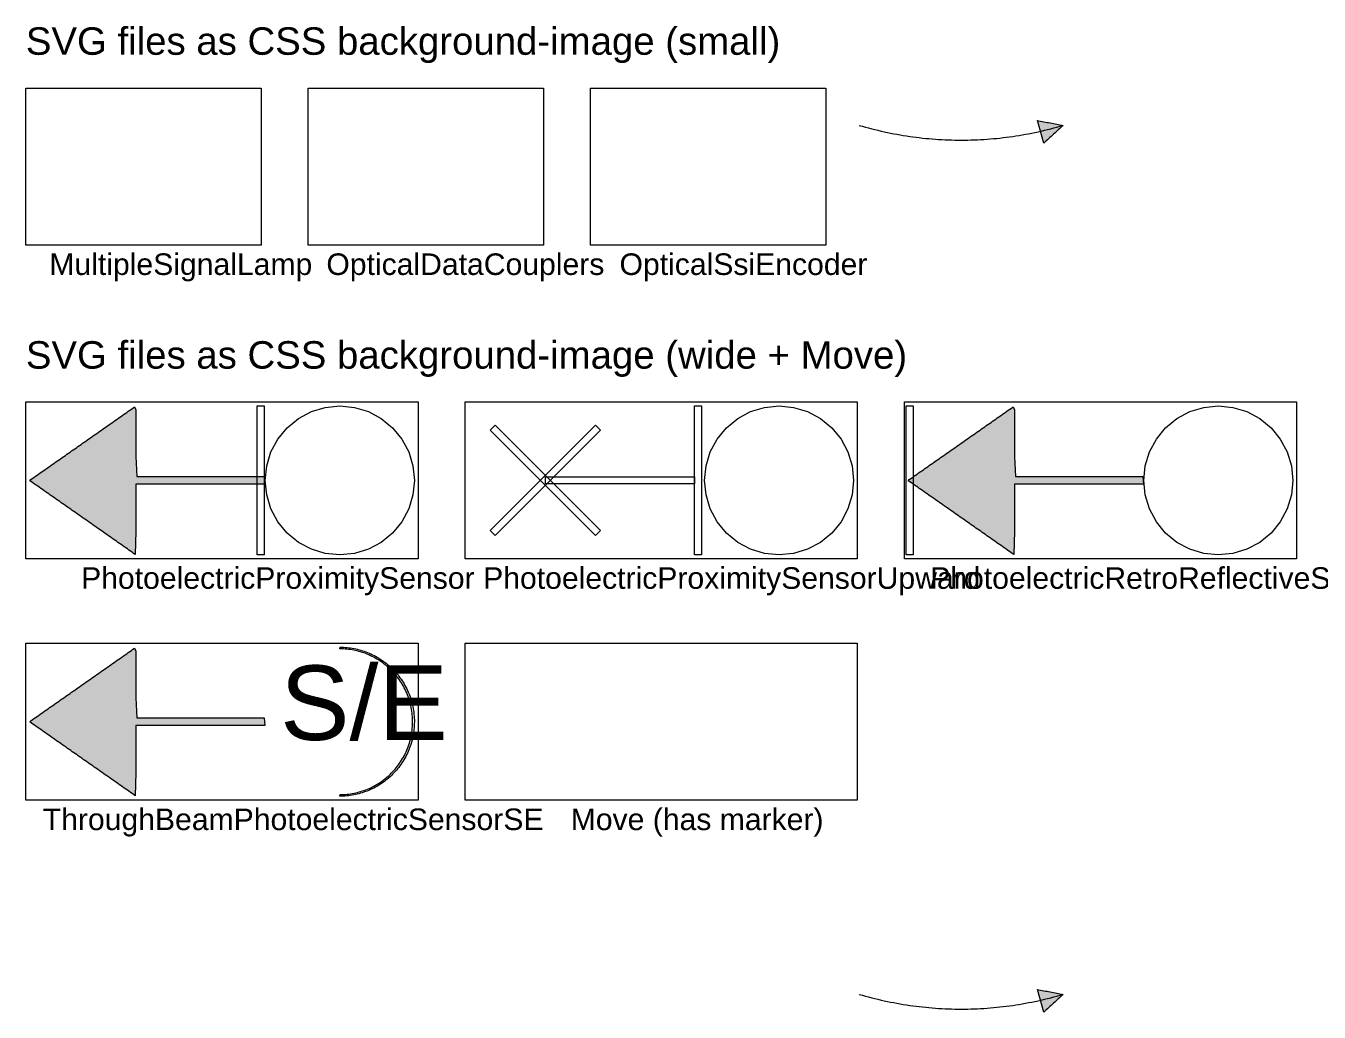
# Model space of a CAD drawing. Extents: x 0 to 1153, y -89 to 903.
# Drawn here: x 0 to 660, y -89 to 414 of the extents above; entities that cross this region are included whole.
import ezdxf

# ---------------------------------------------------------------- set-up
doc = ezdxf.new("R2010")
doc.units = 0
doc.layers.get('0').update_dxf_attribs({"lineweight": 0})
doc.styles.add('Arial', font='Arial.ttf')
doc.styles.add('ArialMT', font='ArialMT.ttf')

msp = doc.modelspace()

# ---------------------------------------------------------------- hatches: boundary and pattern name
at = {"true_color": 0x000000}
h = msp.add_hatch(color=256, dxfattribs=at)
h.dxf.hatch_style = 1
h.paths.add_polyline_path([(515.82, 365.49), (516.64, 365.34), (517.47, 365.18), (518.29, 365.03), (519.11, 364.87), (519.94, 364.71), (520.76, 364.56), (521.58, 364.4), (522.41, 364.25), (523.23, 364.09), (524.06, 363.93), (524.88, 363.78), (525.7, 363.62), (526.53, 363.47), (527.35, 363.31), (528.18, 363.16), (529, 363), (528.38, 362.43), (527.76, 361.87), (527.14, 361.3), (526.52, 360.74), (525.9, 360.17), (525.29, 359.61), (524.67, 359.04), (524.05, 358.47), (523.43, 357.91), (522.81, 357.34), (522.19, 356.78), (521.57, 356.21), (520.95, 355.65), (520.33, 355.08), (519.71, 354.52), (519.1, 353.95)])
h = msp.add_hatch(color=256, dxfattribs=at)
h.dxf.hatch_style = 1
h.paths.add_polyline_path([(56.16, 180.03), (56.16, 156.11), (55.76, 144.28), (54.96, 144.84), (54.16, 145.4), (53.36, 145.96), (52.55, 146.52), (51.75, 147.08), (50.95, 147.64), (50.15, 148.21), (49.34, 148.77), (48.54, 149.33), (47.74, 149.89), (46.94, 150.45), (46.14, 151.01), (45.33, 151.57), (44.53, 152.13), (43.73, 152.69), (42.93, 153.26), (42.13, 153.82), (41.32, 154.38), (40.52, 154.94), (39.72, 155.5), (38.92, 156.06), (38.11, 156.62), (37.31, 157.18), (36.51, 157.74), (35.71, 158.31), (34.91, 158.87), (34.1, 159.43), (33.3, 159.99), (32.5, 160.55), (31.7, 161.11), (30.89, 161.67), (30.09, 162.23), (29.29, 162.79), (28.49, 163.36), (27.69, 163.92), (26.88, 164.48), (26.08, 165.04), (25.28, 165.6), (24.48, 166.16), (23.68, 166.72), (22.87, 167.28), (22.07, 167.85), (21.27, 168.41), (20.47, 168.97), (19.66, 169.53), (18.86, 170.09), (18.06, 170.65), (17.26, 171.21), (16.46, 171.77), (15.65, 172.33), (14.85, 172.9), (14.05, 173.46), (13.25, 174.02), (12.45, 174.58), (11.64, 175.14), (10.84, 175.7), (10.04, 176.26), (9.24, 176.82), (8.43, 177.38), (7.63, 177.95), (6.83, 178.51), (6.03, 179.07), (5.23, 179.63), (4.42, 180.19), (3.62, 180.75), (2.82, 181.31), (2.02, 181.87), (2.48, 182.44), (3.28, 183), (4.08, 183.56), (4.88, 184.12), (5.69, 184.68), (6.49, 185.24), (7.29, 185.8), (8.09, 186.36), (8.9, 186.93), (9.7, 187.49), (10.5, 188.05), (11.3, 188.61), (12.1, 189.17), (12.91, 189.73), (13.71, 190.29), (14.51, 190.85), (15.31, 191.42), (16.12, 191.98), (16.92, 192.54), (17.72, 193.1), (18.52, 193.66), (19.32, 194.22), (20.13, 194.78), (20.93, 195.35), (21.73, 195.91), (22.53, 196.47), (23.33, 197.03), (24.14, 197.59), (24.94, 198.15), (25.74, 198.71), (26.54, 199.27), (27.35, 199.84), (28.15, 200.4), (28.95, 200.96), (29.75, 201.52), (30.55, 202.08), (31.36, 202.64), (32.16, 203.2), (32.96, 203.77), (33.76, 204.33), (34.56, 204.89), (35.37, 205.45), (36.17, 206.01), (36.97, 206.57), (37.77, 207.13), (38.58, 207.69), (39.38, 208.26), (40.18, 208.82), (40.98, 209.38), (41.78, 209.94), (42.59, 210.5), (43.39, 211.06), (44.19, 211.62), (44.99, 212.19), (45.79, 212.75), (46.6, 213.31), (47.4, 213.87), (48.2, 214.43), (49, 214.99), (49.81, 215.55), (50.61, 216.11), (51.41, 216.68), (52.21, 217.24), (53.01, 217.8), (53.82, 218.36), (54.62, 218.92), (55.42, 219.48), (56.16, 218.05), (56.16, 194.14), (56.62, 183.97), (57.42, 183.97), (58.22, 183.97), (59.03, 183.97), (59.83, 183.97), (60.63, 183.97), (61.43, 183.97), (62.24, 183.97), (63.04, 183.97), (63.84, 183.97), (64.64, 183.97), (65.44, 183.97), (66.25, 183.97), (67.05, 183.97), (67.85, 183.97), (68.65, 183.97), (69.46, 183.97), (70.26, 183.97), (71.06, 183.97), (71.86, 183.97), (72.67, 183.97), (73.47, 183.97), (74.27, 183.97), (75.07, 183.97), (75.88, 183.97), (76.68, 183.97), (77.48, 183.97), (78.28, 183.97), (79.09, 183.97), (79.89, 183.97), (80.69, 183.97), (81.49, 183.97), (82.29, 183.97), (83.1, 183.97), (83.9, 183.97), (84.7, 183.97), (85.5, 183.97), (86.31, 183.97), (87.11, 183.97), (87.91, 183.97), (88.71, 183.97), (89.52, 183.97), (90.32, 183.97), (91.12, 183.97), (91.92, 183.97), (92.73, 183.97), (93.53, 183.97), (94.33, 183.97), (95.13, 183.97), (95.94, 183.97), (96.74, 183.97), (97.54, 183.97), (98.34, 183.97), (99.14, 183.97), (99.95, 183.97), (100.75, 183.97), (101.55, 183.97), (102.35, 183.97), (103.16, 183.97), (103.96, 183.97), (104.76, 183.97), (105.56, 183.97), (106.37, 183.97), (107.17, 183.97), (107.97, 183.97), (108.77, 183.97), (109.58, 183.97), (110.38, 183.97), (111.18, 183.97), (111.98, 183.97), (112.78, 183.97), (113.59, 183.97), (114.39, 183.97), (115.19, 183.97), (115.99, 183.97), (116.8, 183.97), (117.6, 183.97), (118.4, 183.97), (119.2, 183.97), (120.01, 183.97), (120.81, 183.97), (121.61, 183.97), (121.95, 180.03), (121.15, 180.03), (120.35, 180.03), (119.55, 180.03), (118.74, 180.03), (117.94, 180.03), (117.14, 180.03), (116.34, 180.03), (115.53, 180.03), (114.73, 180.03), (113.93, 180.03), (113.13, 180.03), (112.32, 180.03), (111.52, 180.03), (110.72, 180.03), (109.92, 180.03), (109.11, 180.03), (108.31, 180.03), (107.51, 180.03), (106.71, 180.03), (105.9, 180.03), (105.1, 180.03), (104.3, 180.03), (103.5, 180.03), (102.7, 180.03), (101.89, 180.03), (101.09, 180.03), (100.29, 180.03), (99.49, 180.03), (98.68, 180.03), (97.88, 180.03), (97.08, 180.03), (96.28, 180.03), (95.47, 180.03), (94.67, 180.03), (93.87, 180.03), (93.07, 180.03), (92.26, 180.03), (91.46, 180.03), (90.66, 180.03), (89.86, 180.03), (89.05, 180.03), (88.25, 180.03), (87.45, 180.03), (86.65, 180.03), (85.85, 180.03), (85.04, 180.03), (84.24, 180.03), (83.44, 180.03), (82.64, 180.03), (81.83, 180.03), (81.03, 180.03), (80.23, 180.03), (79.43, 180.03), (78.62, 180.03), (77.82, 180.03), (77.02, 180.03), (76.22, 180.03), (75.41, 180.03), (74.61, 180.03), (73.81, 180.03), (73.01, 180.03), (72.2, 180.03), (71.4, 180.03), (70.6, 180.03), (69.8, 180.03), (69, 180.03), (68.19, 180.03), (67.39, 180.03), (66.59, 180.03), (65.79, 180.03), (64.98, 180.03), (64.18, 180.03), (63.38, 180.03), (62.58, 180.03), (61.77, 180.03), (60.97, 180.03), (60.17, 180.03), (59.37, 180.03), (58.56, 180.03), (57.76, 180.03), (56.96, 180.03), (56.16, 180.03)])
h = msp.add_hatch(color=256, dxfattribs=at)
h.dxf.hatch_style = 1
h.paths.add_polyline_path([(504.16, 180.03), (504.16, 156.11), (503.76, 144.28), (502.96, 144.84), (502.16, 145.4), (501.36, 145.96), (500.55, 146.52), (499.75, 147.08), (498.95, 147.64), (498.15, 148.21), (497.34, 148.77), (496.54, 149.33), (495.74, 149.89), (494.94, 150.45), (494.14, 151.01), (493.33, 151.57), (492.53, 152.13), (491.73, 152.69), (490.93, 153.26), (490.13, 153.82), (489.32, 154.38), (488.52, 154.94), (487.72, 155.5), (486.92, 156.06), (486.11, 156.62), (485.31, 157.18), (484.51, 157.74), (483.71, 158.31), (482.91, 158.87), (482.1, 159.43), (481.3, 159.99), (480.5, 160.55), (479.7, 161.11), (478.89, 161.67), (478.09, 162.23), (477.29, 162.79), (476.49, 163.36), (475.69, 163.92), (474.88, 164.48), (474.08, 165.04), (473.28, 165.6), (472.48, 166.16), (471.68, 166.72), (470.87, 167.28), (470.07, 167.85), (469.27, 168.41), (468.47, 168.97), (467.66, 169.53), (466.86, 170.09), (466.06, 170.65), (465.26, 171.21), (464.46, 171.77), (463.65, 172.33), (462.85, 172.9), (462.05, 173.46), (461.25, 174.02), (460.45, 174.58), (459.64, 175.14), (458.84, 175.7), (458.04, 176.26), (457.24, 176.82), (456.43, 177.38), (455.63, 177.95), (454.83, 178.51), (454.03, 179.07), (453.23, 179.63), (452.42, 180.19), (451.62, 180.75), (450.82, 181.31), (450.02, 181.87), (450.48, 182.44), (451.28, 183), (452.08, 183.56), (452.88, 184.12), (453.69, 184.68), (454.49, 185.24), (455.29, 185.8), (456.09, 186.36), (456.9, 186.93), (457.7, 187.49), (458.5, 188.05), (459.3, 188.61), (460.1, 189.17), (460.91, 189.73), (461.71, 190.29), (462.51, 190.85), (463.31, 191.42), (464.12, 191.98), (464.92, 192.54), (465.72, 193.1), (466.52, 193.66), (467.32, 194.22), (468.13, 194.78), (468.93, 195.35), (469.73, 195.91), (470.53, 196.47), (471.33, 197.03), (472.14, 197.59), (472.94, 198.15), (473.74, 198.71), (474.54, 199.27), (475.35, 199.84), (476.15, 200.4), (476.95, 200.96), (477.75, 201.52), (478.55, 202.08), (479.36, 202.64), (480.16, 203.2), (480.96, 203.77), (481.76, 204.33), (482.56, 204.89), (483.37, 205.45), (484.17, 206.01), (484.97, 206.57), (485.77, 207.13), (486.58, 207.69), (487.38, 208.26), (488.18, 208.82), (488.98, 209.38), (489.78, 209.94), (490.59, 210.5), (491.39, 211.06), (492.19, 211.62), (492.99, 212.19), (493.79, 212.75), (494.6, 213.31), (495.4, 213.87), (496.2, 214.43), (497, 214.99), (497.81, 215.55), (498.61, 216.11), (499.41, 216.68), (500.21, 217.24), (501.01, 217.8), (501.82, 218.36), (502.62, 218.92), (503.42, 219.48), (504.16, 218.05), (504.16, 194.14), (504.62, 183.97), (505.42, 183.97), (506.22, 183.97), (507.03, 183.97), (507.83, 183.97), (508.63, 183.97), (509.43, 183.97), (510.24, 183.97), (511.04, 183.97), (511.84, 183.97), (512.64, 183.97), (513.44, 183.97), (514.25, 183.97), (515.05, 183.97), (515.85, 183.97), (516.65, 183.97), (517.46, 183.97), (518.26, 183.97), (519.06, 183.97), (519.86, 183.97), (520.67, 183.97), (521.47, 183.97), (522.27, 183.97), (523.07, 183.97), (523.88, 183.97), (524.68, 183.97), (525.48, 183.97), (526.28, 183.97), (527.09, 183.97), (527.89, 183.97), (528.69, 183.97), (529.49, 183.97), (530.29, 183.97), (531.1, 183.97), (531.9, 183.97), (532.7, 183.97), (533.5, 183.97), (534.31, 183.97), (535.11, 183.97), (535.91, 183.97), (536.71, 183.97), (537.52, 183.97), (538.32, 183.97), (539.12, 183.97), (539.92, 183.97), (540.73, 183.97), (541.53, 183.97), (542.33, 183.97), (543.13, 183.97), (543.94, 183.97), (544.74, 183.97), (545.54, 183.97), (546.34, 183.97), (547.14, 183.97), (547.95, 183.97), (548.75, 183.97), (549.55, 183.97), (550.35, 183.97), (551.16, 183.97), (551.96, 183.97), (552.76, 183.97), (553.56, 183.97), (554.37, 183.97), (555.17, 183.97), (555.97, 183.97), (556.77, 183.97), (557.58, 183.97), (558.38, 183.97), (559.18, 183.97), (559.98, 183.97), (560.78, 183.97), (561.59, 183.97), (562.39, 183.97), (563.19, 183.97), (563.99, 183.97), (564.8, 183.97), (565.6, 183.97), (566.4, 183.97), (567.2, 183.97), (568.01, 183.97), (568.81, 183.97), (569.61, 183.97), (569.95, 180.03), (569.15, 180.03), (568.35, 180.03), (567.55, 180.03), (566.74, 180.03), (565.94, 180.03), (565.14, 180.03), (564.34, 180.03), (563.53, 180.03), (562.73, 180.03), (561.93, 180.03), (561.13, 180.03), (560.32, 180.03), (559.52, 180.03), (558.72, 180.03), (557.92, 180.03), (557.11, 180.03), (556.31, 180.03), (555.51, 180.03), (554.71, 180.03), (553.9, 180.03), (553.1, 180.03), (552.3, 180.03), (551.5, 180.03), (550.7, 180.03), (549.89, 180.03), (549.09, 180.03), (548.29, 180.03), (547.49, 180.03), (546.68, 180.03), (545.88, 180.03), (545.08, 180.03), (544.28, 180.03), (543.47, 180.03), (542.67, 180.03), (541.87, 180.03), (541.07, 180.03), (540.26, 180.03), (539.46, 180.03), (538.66, 180.03), (537.86, 180.03), (537.05, 180.03), (536.25, 180.03), (535.45, 180.03), (534.65, 180.03), (533.85, 180.03), (533.04, 180.03), (532.24, 180.03), (531.44, 180.03), (530.64, 180.03), (529.83, 180.03), (529.03, 180.03), (528.23, 180.03), (527.43, 180.03), (526.62, 180.03), (525.82, 180.03), (525.02, 180.03), (524.22, 180.03), (523.41, 180.03), (522.61, 180.03), (521.81, 180.03), (521.01, 180.03), (520.2, 180.03), (519.4, 180.03), (518.6, 180.03), (517.8, 180.03), (517, 180.03), (516.19, 180.03), (515.39, 180.03), (514.59, 180.03), (513.79, 180.03), (512.98, 180.03), (512.18, 180.03), (511.38, 180.03), (510.58, 180.03), (509.77, 180.03), (508.97, 180.03), (508.17, 180.03), (507.37, 180.03), (506.56, 180.03), (505.76, 180.03), (504.96, 180.03), (504.16, 180.03)])
h = msp.add_hatch(color=256, dxfattribs=at)
h.dxf.hatch_style = 1
h.paths.add_polyline_path([(56.16, 57.03), (56.16, 33.11), (55.76, 21.28), (54.96, 21.84), (54.16, 22.4), (53.36, 22.96), (52.55, 23.52), (51.75, 24.08), (50.95, 24.64), (50.15, 25.21), (49.34, 25.77), (48.54, 26.33), (47.74, 26.89), (46.94, 27.45), (46.14, 28.01), (45.33, 28.57), (44.53, 29.13), (43.73, 29.69), (42.93, 30.26), (42.13, 30.82), (41.32, 31.38), (40.52, 31.94), (39.72, 32.5), (38.92, 33.06), (38.11, 33.62), (37.31, 34.18), (36.51, 34.74), (35.71, 35.31), (34.91, 35.87), (34.1, 36.43), (33.3, 36.99), (32.5, 37.55), (31.7, 38.11), (30.89, 38.67), (30.09, 39.23), (29.29, 39.79), (28.49, 40.36), (27.69, 40.92), (26.88, 41.48), (26.08, 42.04), (25.28, 42.6), (24.48, 43.16), (23.68, 43.72), (22.87, 44.28), (22.07, 44.85), (21.27, 45.41), (20.47, 45.97), (19.66, 46.53), (18.86, 47.09), (18.06, 47.65), (17.26, 48.21), (16.46, 48.77), (15.65, 49.33), (14.85, 49.9), (14.05, 50.46), (13.25, 51.02), (12.45, 51.58), (11.64, 52.14), (10.84, 52.7), (10.04, 53.26), (9.24, 53.82), (8.43, 54.38), (7.63, 54.95), (6.83, 55.51), (6.03, 56.07), (5.23, 56.63), (4.42, 57.19), (3.62, 57.75), (2.82, 58.31), (2.02, 58.87), (2.48, 59.44), (3.28, 60), (4.08, 60.56), (4.88, 61.12), (5.69, 61.68), (6.49, 62.24), (7.29, 62.8), (8.09, 63.36), (8.9, 63.93), (9.7, 64.49), (10.5, 65.05), (11.3, 65.61), (12.1, 66.17), (12.91, 66.73), (13.71, 67.29), (14.51, 67.85), (15.31, 68.42), (16.12, 68.98), (16.92, 69.54), (17.72, 70.1), (18.52, 70.66), (19.32, 71.22), (20.13, 71.78), (20.93, 72.35), (21.73, 72.91), (22.53, 73.47), (23.33, 74.03), (24.14, 74.59), (24.94, 75.15), (25.74, 75.71), (26.54, 76.27), (27.35, 76.84), (28.15, 77.4), (28.95, 77.96), (29.75, 78.52), (30.55, 79.08), (31.36, 79.64), (32.16, 80.2), (32.96, 80.77), (33.76, 81.33), (34.56, 81.89), (35.37, 82.45), (36.17, 83.01), (36.97, 83.57), (37.77, 84.13), (38.58, 84.69), (39.38, 85.26), (40.18, 85.82), (40.98, 86.38), (41.78, 86.94), (42.59, 87.5), (43.39, 88.06), (44.19, 88.62), (44.99, 89.19), (45.79, 89.75), (46.6, 90.31), (47.4, 90.87), (48.2, 91.43), (49, 91.99), (49.81, 92.55), (50.61, 93.11), (51.41, 93.68), (52.21, 94.24), (53.01, 94.8), (53.82, 95.36), (54.62, 95.92), (55.42, 96.48), (56.16, 95.05), (56.16, 71.14), (56.62, 60.97), (57.42, 60.97), (58.22, 60.97), (59.03, 60.97), (59.83, 60.97), (60.63, 60.97), (61.43, 60.97), (62.24, 60.97), (63.04, 60.97), (63.84, 60.97), (64.64, 60.97), (65.44, 60.97), (66.25, 60.97), (67.05, 60.97), (67.85, 60.97), (68.65, 60.97), (69.46, 60.97), (70.26, 60.97), (71.06, 60.97), (71.86, 60.97), (72.67, 60.97), (73.47, 60.97), (74.27, 60.97), (75.07, 60.97), (75.88, 60.97), (76.68, 60.97), (77.48, 60.97), (78.28, 60.97), (79.09, 60.97), (79.89, 60.97), (80.69, 60.97), (81.49, 60.97), (82.29, 60.97), (83.1, 60.97), (83.9, 60.97), (84.7, 60.97), (85.5, 60.97), (86.31, 60.97), (87.11, 60.97), (87.91, 60.97), (88.71, 60.97), (89.52, 60.97), (90.32, 60.97), (91.12, 60.97), (91.92, 60.97), (92.73, 60.97), (93.53, 60.97), (94.33, 60.97), (95.13, 60.97), (95.94, 60.97), (96.74, 60.97), (97.54, 60.97), (98.34, 60.97), (99.14, 60.97), (99.95, 60.97), (100.75, 60.97), (101.55, 60.97), (102.35, 60.97), (103.16, 60.97), (103.96, 60.97), (104.76, 60.97), (105.56, 60.97), (106.37, 60.97), (107.17, 60.97), (107.97, 60.97), (108.77, 60.97), (109.58, 60.97), (110.38, 60.97), (111.18, 60.97), (111.98, 60.97), (112.78, 60.97), (113.59, 60.97), (114.39, 60.97), (115.19, 60.97), (115.99, 60.97), (116.8, 60.97), (117.6, 60.97), (118.4, 60.97), (119.2, 60.97), (120.01, 60.97), (120.81, 60.97), (121.61, 60.97), (121.95, 57.03), (121.15, 57.03), (120.35, 57.03), (119.55, 57.03), (118.74, 57.03), (117.94, 57.03), (117.14, 57.03), (116.34, 57.03), (115.53, 57.03), (114.73, 57.03), (113.93, 57.03), (113.13, 57.03), (112.32, 57.03), (111.52, 57.03), (110.72, 57.03), (109.92, 57.03), (109.11, 57.03), (108.31, 57.03), (107.51, 57.03), (106.71, 57.03), (105.9, 57.03), (105.1, 57.03), (104.3, 57.03), (103.5, 57.03), (102.7, 57.03), (101.89, 57.03), (101.09, 57.03), (100.29, 57.03), (99.49, 57.03), (98.68, 57.03), (97.88, 57.03), (97.08, 57.03), (96.28, 57.03), (95.47, 57.03), (94.67, 57.03), (93.87, 57.03), (93.07, 57.03), (92.26, 57.03), (91.46, 57.03), (90.66, 57.03), (89.86, 57.03), (89.05, 57.03), (88.25, 57.03), (87.45, 57.03), (86.65, 57.03), (85.85, 57.03), (85.04, 57.03), (84.24, 57.03), (83.44, 57.03), (82.64, 57.03), (81.83, 57.03), (81.03, 57.03), (80.23, 57.03), (79.43, 57.03), (78.62, 57.03), (77.82, 57.03), (77.02, 57.03), (76.22, 57.03), (75.41, 57.03), (74.61, 57.03), (73.81, 57.03), (73.01, 57.03), (72.2, 57.03), (71.4, 57.03), (70.6, 57.03), (69.8, 57.03), (69, 57.03), (68.19, 57.03), (67.39, 57.03), (66.59, 57.03), (65.79, 57.03), (64.98, 57.03), (64.18, 57.03), (63.38, 57.03), (62.58, 57.03), (61.77, 57.03), (60.97, 57.03), (60.17, 57.03), (59.37, 57.03), (58.56, 57.03), (57.76, 57.03), (56.96, 57.03), (56.16, 57.03)])
h = msp.add_hatch(color=256, dxfattribs=at)
h.dxf.hatch_style = 1
h.paths.add_polyline_path([(515.82, -77.51), (516.64, -77.66), (517.47, -77.82), (518.29, -77.97), (519.11, -78.13), (519.94, -78.29), (520.76, -78.44), (521.58, -78.6), (522.41, -78.75), (523.23, -78.91), (524.06, -79.07), (524.88, -79.22), (525.7, -79.38), (526.53, -79.53), (527.35, -79.69), (528.18, -79.84), (529, -80), (528.38, -80.57), (527.76, -81.13), (527.14, -81.7), (526.52, -82.26), (525.9, -82.83), (525.29, -83.39), (524.67, -83.96), (524.05, -84.53), (523.43, -85.09), (522.81, -85.66), (522.19, -86.22), (521.57, -86.79), (520.95, -87.35), (520.33, -87.92), (519.71, -88.48), (519.1, -89.05)])

# ---------------------------------------------------------------- linework, layer by layer
at = {"true_color": 0xcccccc}
for points in [[(0, 382), (120, 382), (120, 302), (0, 302), (0, 382)], [(144, 382), (264, 382), (264, 302), (144, 302), (144, 382)], [(288, 382), (408, 382), (408, 302), (288, 302), (288, 382)], [(0, 222), (200, 222), (200, 142), (0, 142), (0, 222)], [(224, 222), (424, 222), (424, 142), (224, 142), (224, 222)], [(448, 222), (648, 222), (648, 142), (448, 142), (448, 222)], [(0, 99), (200, 99), (200, 19), (0, 19), (0, 99)], [(224, 99), (424, 99), (424, 19), (224, 19), (224, 99)]]:
    msp.add_lwpolyline(points, dxfattribs=at)
at = {"true_color": 0x000000}
for points in [[(425, 363), (426.58, 362.55), (428.17, 362.11), (429.76, 361.69), (431.36, 361.28), (432.96, 360.88), (434.56, 360.5), (436.17, 360.13), (437.77, 359.77), (439.38, 359.42), (441, 359.1), (442.61, 358.78), (444.23, 358.48), (445.86, 358.19), (447.48, 357.92), (449.11, 357.66), (450.74, 357.41), (452.37, 357.18), (454, 356.97), (455.64, 356.77), (457.27, 356.58), (458.91, 356.41), (460.55, 356.25), (462.19, 356.11), (463.83, 355.98), (465.48, 355.87), (467.12, 355.77), (468.77, 355.69), (470.41, 355.62), (472.06, 355.57), (473.71, 355.53), (475.35, 355.51), (477, 355.5), (478.65, 355.51), (480.29, 355.53), (481.94, 355.57), (483.59, 355.62), (485.23, 355.69), (486.88, 355.77), (488.52, 355.87), (490.17, 355.98), (491.81, 356.11), (493.45, 356.25), (495.09, 356.41), (496.73, 356.58), (498.36, 356.77), (500, 356.97), (501.63, 357.18), (503.26, 357.41), (504.89, 357.66), (506.52, 357.92), (508.14, 358.19), (509.77, 358.48), (511.39, 358.78), (513, 359.1), (514.62, 359.42), (516.23, 359.77), (517.83, 360.13), (519.44, 360.5), (521.04, 360.88), (522.64, 361.28), (524.24, 361.69), (525.83, 362.11), (527.42, 362.55), (529, 363)], [(425, 363), (426.58, 362.55), (428.17, 362.11), (429.76, 361.69), (431.36, 361.28), (432.96, 360.88), (434.56, 360.5), (436.17, 360.13), (437.77, 359.77), (439.38, 359.42), (441, 359.1), (442.61, 358.78), (444.23, 358.48), (445.86, 358.19), (447.48, 357.92), (449.11, 357.66), (450.74, 357.41), (452.37, 357.18), (454, 356.97), (455.64, 356.77), (457.27, 356.58), (458.91, 356.41), (460.55, 356.25), (462.19, 356.11), (463.83, 355.98), (465.48, 355.87), (467.12, 355.77), (468.77, 355.69), (470.41, 355.62), (472.06, 355.57), (473.71, 355.53), (475.35, 355.51), (477, 355.5), (478.65, 355.51), (480.29, 355.53), (481.94, 355.57), (483.59, 355.62), (485.23, 355.69), (486.88, 355.77), (488.52, 355.87), (490.17, 355.98), (491.81, 356.11), (493.45, 356.25), (495.09, 356.41), (496.73, 356.58), (498.36, 356.77), (500, 356.97), (501.63, 357.18), (503.26, 357.41), (504.89, 357.66), (506.52, 357.92), (508.14, 358.19), (509.77, 358.48), (511.39, 358.78), (513, 359.1), (514.62, 359.42), (516.23, 359.77), (517.83, 360.13), (519.44, 360.5), (521.04, 360.88), (522.64, 361.28), (524.24, 361.69), (525.83, 362.11), (527.42, 362.55), (529, 363)], [(515.82, 365.49), (516.64, 365.34), (517.47, 365.18), (518.29, 365.03), (519.11, 364.87), (519.94, 364.71), (520.76, 364.56), (521.58, 364.4), (522.41, 364.25), (523.23, 364.09), (524.06, 363.93), (524.88, 363.78), (525.7, 363.62), (526.53, 363.47), (527.35, 363.31), (528.18, 363.16), (529, 363), (528.38, 362.43), (527.76, 361.87), (527.14, 361.3), (526.52, 360.74), (525.9, 360.17), (525.29, 359.61), (524.67, 359.04), (524.05, 358.47), (523.43, 357.91), (522.81, 357.34), (522.19, 356.78), (521.57, 356.21), (520.95, 355.65), (520.33, 355.08), (519.71, 354.52), (519.1, 353.95), (515.82, 365.49)], [(56.16, 180.03), (56.16, 156.11), (55.76, 144.28), (54.96, 144.84), (54.16, 145.4), (53.36, 145.96), (52.55, 146.52), (51.75, 147.08), (50.95, 147.64), (50.15, 148.21), (49.34, 148.77), (48.54, 149.33), (47.74, 149.89), (46.94, 150.45), (46.14, 151.01), (45.33, 151.57), (44.53, 152.13), (43.73, 152.69), (42.93, 153.26), (42.13, 153.82), (41.32, 154.38), (40.52, 154.94), (39.72, 155.5), (38.92, 156.06), (38.11, 156.62), (37.31, 157.18), (36.51, 157.74), (35.71, 158.31), (34.91, 158.87), (34.1, 159.43), (33.3, 159.99), (32.5, 160.55), (31.7, 161.11), (30.89, 161.67), (30.09, 162.23), (29.29, 162.79), (28.49, 163.36), (27.69, 163.92), (26.88, 164.48), (26.08, 165.04), (25.28, 165.6), (24.48, 166.16), (23.68, 166.72), (22.87, 167.28), (22.07, 167.85), (21.27, 168.41), (20.47, 168.97), (19.66, 169.53), (18.86, 170.09), (18.06, 170.65), (17.26, 171.21), (16.46, 171.77), (15.65, 172.33), (14.85, 172.9), (14.05, 173.46), (13.25, 174.02), (12.45, 174.58), (11.64, 175.14), (10.84, 175.7), (10.04, 176.26), (9.24, 176.82), (8.43, 177.38), (7.63, 177.95), (6.83, 178.51), (6.03, 179.07), (5.23, 179.63), (4.42, 180.19), (3.62, 180.75), (2.82, 181.31), (2.02, 181.87), (2.48, 182.44), (3.28, 183), (4.08, 183.56), (4.88, 184.12), (5.69, 184.68), (6.49, 185.24), (7.29, 185.8), (8.09, 186.36), (8.9, 186.93), (9.7, 187.49), (10.5, 188.05), (11.3, 188.61), (12.1, 189.17), (12.91, 189.73), (13.71, 190.29), (14.51, 190.85), (15.31, 191.42), (16.12, 191.98), (16.92, 192.54), (17.72, 193.1), (18.52, 193.66), (19.32, 194.22), (20.13, 194.78), (20.93, 195.35), (21.73, 195.91), (22.53, 196.47), (23.33, 197.03), (24.14, 197.59), (24.94, 198.15), (25.74, 198.71), (26.54, 199.27), (27.35, 199.84), (28.15, 200.4), (28.95, 200.96), (29.75, 201.52), (30.55, 202.08), (31.36, 202.64), (32.16, 203.2), (32.96, 203.77), (33.76, 204.33), (34.56, 204.89), (35.37, 205.45), (36.17, 206.01), (36.97, 206.57), (37.77, 207.13), (38.58, 207.69), (39.38, 208.26), (40.18, 208.82), (40.98, 209.38), (41.78, 209.94), (42.59, 210.5), (43.39, 211.06), (44.19, 211.62), (44.99, 212.19), (45.79, 212.75), (46.6, 213.31), (47.4, 213.87), (48.2, 214.43), (49, 214.99), (49.81, 215.55), (50.61, 216.11), (51.41, 216.68), (52.21, 217.24), (53.01, 217.8), (53.82, 218.36), (54.62, 218.92), (55.42, 219.48), (56.16, 218.05), (56.16, 194.14), (56.62, 183.97), (57.42, 183.97), (58.22, 183.97), (59.03, 183.97), (59.83, 183.97), (60.63, 183.97), (61.43, 183.97), (62.24, 183.97), (63.04, 183.97), (63.84, 183.97), (64.64, 183.97), (65.44, 183.97), (66.25, 183.97), (67.05, 183.97), (67.85, 183.97), (68.65, 183.97), (69.46, 183.97), (70.26, 183.97), (71.06, 183.97), (71.86, 183.97), (72.67, 183.97), (73.47, 183.97), (74.27, 183.97), (75.07, 183.97), (75.88, 183.97), (76.68, 183.97), (77.48, 183.97), (78.28, 183.97), (79.09, 183.97), (79.89, 183.97), (80.69, 183.97), (81.49, 183.97), (82.29, 183.97), (83.1, 183.97), (83.9, 183.97), (84.7, 183.97), (85.5, 183.97), (86.31, 183.97), (87.11, 183.97), (87.91, 183.97), (88.71, 183.97), (89.52, 183.97), (90.32, 183.97), (91.12, 183.97), (91.92, 183.97), (92.73, 183.97), (93.53, 183.97), (94.33, 183.97), (95.13, 183.97), (95.94, 183.97), (96.74, 183.97), (97.54, 183.97), (98.34, 183.97), (99.14, 183.97), (99.95, 183.97), (100.75, 183.97), (101.55, 183.97), (102.35, 183.97), (103.16, 183.97), (103.96, 183.97), (104.76, 183.97), (105.56, 183.97), (106.37, 183.97), (107.17, 183.97), (107.97, 183.97), (108.77, 183.97), (109.58, 183.97), (110.38, 183.97), (111.18, 183.97), (111.98, 183.97), (112.78, 183.97), (113.59, 183.97), (114.39, 183.97), (115.19, 183.97), (115.99, 183.97), (116.8, 183.97), (117.6, 183.97), (118.4, 183.97), (119.2, 183.97), (120.01, 183.97), (120.81, 183.97), (121.61, 183.97), (121.95, 180.03), (121.15, 180.03), (120.35, 180.03), (119.55, 180.03), (118.74, 180.03), (117.94, 180.03), (117.14, 180.03), (116.34, 180.03), (115.53, 180.03), (114.73, 180.03), (113.93, 180.03), (113.13, 180.03), (112.32, 180.03), (111.52, 180.03), (110.72, 180.03), (109.92, 180.03), (109.11, 180.03), (108.31, 180.03), (107.51, 180.03), (106.71, 180.03), (105.9, 180.03), (105.1, 180.03), (104.3, 180.03), (103.5, 180.03), (102.7, 180.03), (101.89, 180.03), (101.09, 180.03), (100.29, 180.03), (99.49, 180.03), (98.68, 180.03), (97.88, 180.03), (97.08, 180.03), (96.28, 180.03), (95.47, 180.03), (94.67, 180.03), (93.87, 180.03), (93.07, 180.03), (92.26, 180.03), (91.46, 180.03), (90.66, 180.03), (89.86, 180.03), (89.05, 180.03), (88.25, 180.03), (87.45, 180.03), (86.65, 180.03), (85.85, 180.03), (85.04, 180.03), (84.24, 180.03), (83.44, 180.03), (82.64, 180.03), (81.83, 180.03), (81.03, 180.03), (80.23, 180.03), (79.43, 180.03), (78.62, 180.03), (77.82, 180.03), (77.02, 180.03), (76.22, 180.03), (75.41, 180.03), (74.61, 180.03), (73.81, 180.03), (73.01, 180.03), (72.2, 180.03), (71.4, 180.03), (70.6, 180.03), (69.8, 180.03), (69, 180.03), (68.19, 180.03), (67.39, 180.03), (66.59, 180.03), (65.79, 180.03), (64.98, 180.03), (64.18, 180.03), (63.38, 180.03), (62.58, 180.03), (61.77, 180.03), (60.97, 180.03), (60.17, 180.03), (59.37, 180.03), (58.56, 180.03), (57.76, 180.03), (56.96, 180.03), (56.16, 180.03), (56.16, 180.03)], [(117.93, 220), (121.53, 220), (121.53, 144), (117.93, 144), (117.93, 220)], [(198.12, 182), (197.39, 174.59), (195.22, 167.46), (191.71, 160.89), (186.99, 155.13), (181.23, 150.4), (174.66, 146.89), (167.53, 144.73), (160.12, 144), (152.7, 144.73), (145.58, 146.89), (139.01, 150.4), (133.25, 155.13), (128.52, 160.89), (125.01, 167.46), (122.85, 174.59), (122.12, 182), (122.85, 189.41), (125.01, 196.54), (128.52, 203.11), (133.25, 208.87), (139.01, 213.6), (145.58, 217.11), (152.7, 219.27), (160.12, 220), (167.53, 219.27), (174.66, 217.11), (181.23, 213.6), (186.99, 208.87), (191.71, 203.11), (195.22, 196.54), (197.39, 189.41), (198.12, 182)], [(340.94, 220), (344.54, 220), (344.54, 144), (340.94, 144), (340.94, 220)], [(422.12, 182), (421.39, 174.59), (419.22, 167.46), (415.71, 160.89), (410.99, 155.13), (405.23, 150.4), (398.66, 146.89), (391.53, 144.73), (384.12, 144), (376.7, 144.73), (369.58, 146.89), (363.01, 150.4), (357.25, 155.13), (352.52, 160.89), (349.01, 167.46), (346.85, 174.59), (346.12, 182), (346.85, 189.41), (349.01, 196.54), (352.52, 203.11), (357.25, 208.87), (363.01, 213.6), (369.58, 217.11), (376.7, 219.27), (384.12, 220), (391.53, 219.27), (398.66, 217.11), (405.23, 213.6), (410.99, 208.87), (415.71, 203.11), (419.22, 196.54), (421.39, 189.41), (422.12, 182)], [(448.96, 220), (452.56, 220), (452.56, 144), (448.96, 144), (448.96, 220)], [(504.16, 180.03), (504.16, 156.11), (503.76, 144.28), (502.96, 144.84), (502.16, 145.4), (501.36, 145.96), (500.55, 146.52), (499.75, 147.08), (498.95, 147.64), (498.15, 148.21), (497.34, 148.77), (496.54, 149.33), (495.74, 149.89), (494.94, 150.45), (494.14, 151.01), (493.33, 151.57), (492.53, 152.13), (491.73, 152.69), (490.93, 153.26), (490.13, 153.82), (489.32, 154.38), (488.52, 154.94), (487.72, 155.5), (486.92, 156.06), (486.11, 156.62), (485.31, 157.18), (484.51, 157.74), (483.71, 158.31), (482.91, 158.87), (482.1, 159.43), (481.3, 159.99), (480.5, 160.55), (479.7, 161.11), (478.89, 161.67), (478.09, 162.23), (477.29, 162.79), (476.49, 163.36), (475.69, 163.92), (474.88, 164.48), (474.08, 165.04), (473.28, 165.6), (472.48, 166.16), (471.68, 166.72), (470.87, 167.28), (470.07, 167.85), (469.27, 168.41), (468.47, 168.97), (467.66, 169.53), (466.86, 170.09), (466.06, 170.65), (465.26, 171.21), (464.46, 171.77), (463.65, 172.33), (462.85, 172.9), (462.05, 173.46), (461.25, 174.02), (460.45, 174.58), (459.64, 175.14), (458.84, 175.7), (458.04, 176.26), (457.24, 176.82), (456.43, 177.38), (455.63, 177.95), (454.83, 178.51), (454.03, 179.07), (453.23, 179.63), (452.42, 180.19), (451.62, 180.75), (450.82, 181.31), (450.02, 181.87), (450.48, 182.44), (451.28, 183), (452.08, 183.56), (452.88, 184.12), (453.69, 184.68), (454.49, 185.24), (455.29, 185.8), (456.09, 186.36), (456.9, 186.93), (457.7, 187.49), (458.5, 188.05), (459.3, 188.61), (460.1, 189.17), (460.91, 189.73), (461.71, 190.29), (462.51, 190.85), (463.31, 191.42), (464.12, 191.98), (464.92, 192.54), (465.72, 193.1), (466.52, 193.66), (467.32, 194.22), (468.13, 194.78), (468.93, 195.35), (469.73, 195.91), (470.53, 196.47), (471.33, 197.03), (472.14, 197.59), (472.94, 198.15), (473.74, 198.71), (474.54, 199.27), (475.35, 199.84), (476.15, 200.4), (476.95, 200.96), (477.75, 201.52), (478.55, 202.08), (479.36, 202.64), (480.16, 203.2), (480.96, 203.77), (481.76, 204.33), (482.56, 204.89), (483.37, 205.45), (484.17, 206.01), (484.97, 206.57), (485.77, 207.13), (486.58, 207.69), (487.38, 208.26), (488.18, 208.82), (488.98, 209.38), (489.78, 209.94), (490.59, 210.5), (491.39, 211.06), (492.19, 211.62), (492.99, 212.19), (493.79, 212.75), (494.6, 213.31), (495.4, 213.87), (496.2, 214.43), (497, 214.99), (497.81, 215.55), (498.61, 216.11), (499.41, 216.68), (500.21, 217.24), (501.01, 217.8), (501.82, 218.36), (502.62, 218.92), (503.42, 219.48), (504.16, 218.05), (504.16, 194.14), (504.62, 183.97), (505.42, 183.97), (506.22, 183.97), (507.03, 183.97), (507.83, 183.97), (508.63, 183.97), (509.43, 183.97), (510.24, 183.97), (511.04, 183.97), (511.84, 183.97), (512.64, 183.97), (513.44, 183.97), (514.25, 183.97), (515.05, 183.97), (515.85, 183.97), (516.65, 183.97), (517.46, 183.97), (518.26, 183.97), (519.06, 183.97), (519.86, 183.97), (520.67, 183.97), (521.47, 183.97), (522.27, 183.97), (523.07, 183.97), (523.88, 183.97), (524.68, 183.97), (525.48, 183.97), (526.28, 183.97), (527.09, 183.97), (527.89, 183.97), (528.69, 183.97), (529.49, 183.97), (530.29, 183.97), (531.1, 183.97), (531.9, 183.97), (532.7, 183.97), (533.5, 183.97), (534.31, 183.97), (535.11, 183.97), (535.91, 183.97), (536.71, 183.97), (537.52, 183.97), (538.32, 183.97), (539.12, 183.97), (539.92, 183.97), (540.73, 183.97), (541.53, 183.97), (542.33, 183.97), (543.13, 183.97), (543.94, 183.97), (544.74, 183.97), (545.54, 183.97), (546.34, 183.97), (547.14, 183.97), (547.95, 183.97), (548.75, 183.97), (549.55, 183.97), (550.35, 183.97), (551.16, 183.97), (551.96, 183.97), (552.76, 183.97), (553.56, 183.97), (554.37, 183.97), (555.17, 183.97), (555.97, 183.97), (556.77, 183.97), (557.58, 183.97), (558.38, 183.97), (559.18, 183.97), (559.98, 183.97), (560.78, 183.97), (561.59, 183.97), (562.39, 183.97), (563.19, 183.97), (563.99, 183.97), (564.8, 183.97), (565.6, 183.97), (566.4, 183.97), (567.2, 183.97), (568.01, 183.97), (568.81, 183.97), (569.61, 183.97), (569.95, 180.03), (569.15, 180.03), (568.35, 180.03), (567.55, 180.03), (566.74, 180.03), (565.94, 180.03), (565.14, 180.03), (564.34, 180.03), (563.53, 180.03), (562.73, 180.03), (561.93, 180.03), (561.13, 180.03), (560.32, 180.03), (559.52, 180.03), (558.72, 180.03), (557.92, 180.03), (557.11, 180.03), (556.31, 180.03), (555.51, 180.03), (554.71, 180.03), (553.9, 180.03), (553.1, 180.03), (552.3, 180.03), (551.5, 180.03), (550.7, 180.03), (549.89, 180.03), (549.09, 180.03), (548.29, 180.03), (547.49, 180.03), (546.68, 180.03), (545.88, 180.03), (545.08, 180.03), (544.28, 180.03), (543.47, 180.03), (542.67, 180.03), (541.87, 180.03), (541.07, 180.03), (540.26, 180.03), (539.46, 180.03), (538.66, 180.03), (537.86, 180.03), (537.05, 180.03), (536.25, 180.03), (535.45, 180.03), (534.65, 180.03), (533.85, 180.03), (533.04, 180.03), (532.24, 180.03), (531.44, 180.03), (530.64, 180.03), (529.83, 180.03), (529.03, 180.03), (528.23, 180.03), (527.43, 180.03), (526.62, 180.03), (525.82, 180.03), (525.02, 180.03), (524.22, 180.03), (523.41, 180.03), (522.61, 180.03), (521.81, 180.03), (521.01, 180.03), (520.2, 180.03), (519.4, 180.03), (518.6, 180.03), (517.8, 180.03), (517, 180.03), (516.19, 180.03), (515.39, 180.03), (514.59, 180.03), (513.79, 180.03), (512.98, 180.03), (512.18, 180.03), (511.38, 180.03), (510.58, 180.03), (509.77, 180.03), (508.97, 180.03), (508.17, 180.03), (507.37, 180.03), (506.56, 180.03), (505.76, 180.03), (504.96, 180.03), (504.16, 180.03), (504.16, 180.03)], [(646.12, 182), (645.39, 174.59), (643.22, 167.46), (639.71, 160.89), (634.99, 155.13), (629.23, 150.4), (622.66, 146.89), (615.53, 144.73), (608.12, 144), (600.7, 144.73), (593.58, 146.89), (587.01, 150.4), (581.25, 155.13), (576.52, 160.89), (573.01, 167.46), (570.85, 174.59), (570.12, 182), (570.85, 189.41), (573.01, 196.54), (576.52, 203.11), (581.25, 208.87), (587.01, 213.6), (593.58, 217.11), (600.7, 219.27), (608.12, 220), (615.53, 219.27), (622.66, 217.11), (629.23, 213.6), (634.99, 208.87), (639.71, 203.11), (643.22, 196.54), (645.39, 189.41), (646.12, 182)], [(236.79, 207.6), (239.34, 210.14), (293.08, 156.4), (290.53, 153.86), (236.79, 207.6)], [(293.08, 207.6), (290.53, 210.14), (236.79, 156.4), (239.34, 153.86), (293.08, 207.6)], [(264.94, 180.2), (264.94, 183.8), (340.94, 183.8), (340.94, 180.2), (264.94, 180.2)], [(56.16, 57.03), (56.16, 33.11), (55.76, 21.28), (54.96, 21.84), (54.16, 22.4), (53.36, 22.96), (52.55, 23.52), (51.75, 24.08), (50.95, 24.64), (50.15, 25.21), (49.34, 25.77), (48.54, 26.33), (47.74, 26.89), (46.94, 27.45), (46.14, 28.01), (45.33, 28.57), (44.53, 29.13), (43.73, 29.69), (42.93, 30.26), (42.13, 30.82), (41.32, 31.38), (40.52, 31.94), (39.72, 32.5), (38.92, 33.06), (38.11, 33.62), (37.31, 34.18), (36.51, 34.74), (35.71, 35.31), (34.91, 35.87), (34.1, 36.43), (33.3, 36.99), (32.5, 37.55), (31.7, 38.11), (30.89, 38.67), (30.09, 39.23), (29.29, 39.79), (28.49, 40.36), (27.69, 40.92), (26.88, 41.48), (26.08, 42.04), (25.28, 42.6), (24.48, 43.16), (23.68, 43.72), (22.87, 44.28), (22.07, 44.85), (21.27, 45.41), (20.47, 45.97), (19.66, 46.53), (18.86, 47.09), (18.06, 47.65), (17.26, 48.21), (16.46, 48.77), (15.65, 49.33), (14.85, 49.9), (14.05, 50.46), (13.25, 51.02), (12.45, 51.58), (11.64, 52.14), (10.84, 52.7), (10.04, 53.26), (9.24, 53.82), (8.43, 54.38), (7.63, 54.95), (6.83, 55.51), (6.03, 56.07), (5.23, 56.63), (4.42, 57.19), (3.62, 57.75), (2.82, 58.31), (2.02, 58.87), (2.48, 59.44), (3.28, 60), (4.08, 60.56), (4.88, 61.12), (5.69, 61.68), (6.49, 62.24), (7.29, 62.8), (8.09, 63.36), (8.9, 63.93), (9.7, 64.49), (10.5, 65.05), (11.3, 65.61), (12.1, 66.17), (12.91, 66.73), (13.71, 67.29), (14.51, 67.85), (15.31, 68.42), (16.12, 68.98), (16.92, 69.54), (17.72, 70.1), (18.52, 70.66), (19.32, 71.22), (20.13, 71.78), (20.93, 72.35), (21.73, 72.91), (22.53, 73.47), (23.33, 74.03), (24.14, 74.59), (24.94, 75.15), (25.74, 75.71), (26.54, 76.27), (27.35, 76.84), (28.15, 77.4), (28.95, 77.96), (29.75, 78.52), (30.55, 79.08), (31.36, 79.64), (32.16, 80.2), (32.96, 80.77), (33.76, 81.33), (34.56, 81.89), (35.37, 82.45), (36.17, 83.01), (36.97, 83.57), (37.77, 84.13), (38.58, 84.69), (39.38, 85.26), (40.18, 85.82), (40.98, 86.38), (41.78, 86.94), (42.59, 87.5), (43.39, 88.06), (44.19, 88.62), (44.99, 89.19), (45.79, 89.75), (46.6, 90.31), (47.4, 90.87), (48.2, 91.43), (49, 91.99), (49.81, 92.55), (50.61, 93.11), (51.41, 93.68), (52.21, 94.24), (53.01, 94.8), (53.82, 95.36), (54.62, 95.92), (55.42, 96.48), (56.16, 95.05), (56.16, 71.14), (56.62, 60.97), (57.42, 60.97), (58.22, 60.97), (59.03, 60.97), (59.83, 60.97), (60.63, 60.97), (61.43, 60.97), (62.24, 60.97), (63.04, 60.97), (63.84, 60.97), (64.64, 60.97), (65.44, 60.97), (66.25, 60.97), (67.05, 60.97), (67.85, 60.97), (68.65, 60.97), (69.46, 60.97), (70.26, 60.97), (71.06, 60.97), (71.86, 60.97), (72.67, 60.97), (73.47, 60.97), (74.27, 60.97), (75.07, 60.97), (75.88, 60.97), (76.68, 60.97), (77.48, 60.97), (78.28, 60.97), (79.09, 60.97), (79.89, 60.97), (80.69, 60.97), (81.49, 60.97), (82.29, 60.97), (83.1, 60.97), (83.9, 60.97), (84.7, 60.97), (85.5, 60.97), (86.31, 60.97), (87.11, 60.97), (87.91, 60.97), (88.71, 60.97), (89.52, 60.97), (90.32, 60.97), (91.12, 60.97), (91.92, 60.97), (92.73, 60.97), (93.53, 60.97), (94.33, 60.97), (95.13, 60.97), (95.94, 60.97), (96.74, 60.97), (97.54, 60.97), (98.34, 60.97), (99.14, 60.97), (99.95, 60.97), (100.75, 60.97), (101.55, 60.97), (102.35, 60.97), (103.16, 60.97), (103.96, 60.97), (104.76, 60.97), (105.56, 60.97), (106.37, 60.97), (107.17, 60.97), (107.97, 60.97), (108.77, 60.97), (109.58, 60.97), (110.38, 60.97), (111.18, 60.97), (111.98, 60.97), (112.78, 60.97), (113.59, 60.97), (114.39, 60.97), (115.19, 60.97), (115.99, 60.97), (116.8, 60.97), (117.6, 60.97), (118.4, 60.97), (119.2, 60.97), (120.01, 60.97), (120.81, 60.97), (121.61, 60.97), (121.95, 57.03), (121.15, 57.03), (120.35, 57.03), (119.55, 57.03), (118.74, 57.03), (117.94, 57.03), (117.14, 57.03), (116.34, 57.03), (115.53, 57.03), (114.73, 57.03), (113.93, 57.03), (113.13, 57.03), (112.32, 57.03), (111.52, 57.03), (110.72, 57.03), (109.92, 57.03), (109.11, 57.03), (108.31, 57.03), (107.51, 57.03), (106.71, 57.03), (105.9, 57.03), (105.1, 57.03), (104.3, 57.03), (103.5, 57.03), (102.7, 57.03), (101.89, 57.03), (101.09, 57.03), (100.29, 57.03), (99.49, 57.03), (98.68, 57.03), (97.88, 57.03), (97.08, 57.03), (96.28, 57.03), (95.47, 57.03), (94.67, 57.03), (93.87, 57.03), (93.07, 57.03), (92.26, 57.03), (91.46, 57.03), (90.66, 57.03), (89.86, 57.03), (89.05, 57.03), (88.25, 57.03), (87.45, 57.03), (86.65, 57.03), (85.85, 57.03), (85.04, 57.03), (84.24, 57.03), (83.44, 57.03), (82.64, 57.03), (81.83, 57.03), (81.03, 57.03), (80.23, 57.03), (79.43, 57.03), (78.62, 57.03), (77.82, 57.03), (77.02, 57.03), (76.22, 57.03), (75.41, 57.03), (74.61, 57.03), (73.81, 57.03), (73.01, 57.03), (72.2, 57.03), (71.4, 57.03), (70.6, 57.03), (69.8, 57.03), (69, 57.03), (68.19, 57.03), (67.39, 57.03), (66.59, 57.03), (65.79, 57.03), (64.98, 57.03), (64.18, 57.03), (63.38, 57.03), (62.58, 57.03), (61.77, 57.03), (60.97, 57.03), (60.17, 57.03), (59.37, 57.03), (58.56, 57.03), (57.76, 57.03), (56.96, 57.03), (56.16, 57.03), (56.16, 57.03)], [(160.12, 96.14), (160.22, 97), (161.12, 96.99), (162.01, 96.95), (162.9, 96.9), (163.79, 96.82), (164.69, 96.73), (165.57, 96.61), (166.46, 96.47), (167.34, 96.31), (168.22, 96.13), (169.1, 95.93), (169.97, 95.71), (170.83, 95.47), (171.69, 95.2), (172.55, 94.92), (173.4, 94.61), (174.24, 94.28), (175.08, 93.94), (175.9, 93.57), (176.73, 93.18), (177.54, 92.77), (178.34, 92.35), (179.14, 91.9), (179.92, 91.43), (180.69, 90.94), (181.46, 90.44), (182.21, 89.91), (182.95, 89.37), (183.68, 88.8), (184.4, 88.22), (185.1, 87.62), (185.79, 87), (186.47, 86.37), (187.13, 85.71), (187.78, 85.04), (188.41, 84.35), (189.03, 83.65), (189.63, 82.93), (190.22, 82.19), (190.78, 81.43), (191.33, 80.67), (191.86, 79.88), (192.37, 79.08), (192.87, 78.27), (193.34, 77.45), (193.79, 76.61), (194.23, 75.75), (194.64, 74.89), (195.03, 74.02), (195.4, 73.13), (195.75, 72.23), (196.07, 71.32), (196.37, 70.41), (196.65, 69.48), (196.91, 68.55), (197.14, 67.61), (197.34, 66.66), (197.53, 65.71), (197.68, 64.75), (197.82, 63.79), (197.93, 62.82), (198.01, 61.85), (198.07, 60.88), (198.11, 59.91), (198.12, 58.93), (198.1, 57.96), (198.06, 56.99), (198, 56.02), (197.91, 55.05), (197.8, 54.08), (197.66, 53.12), (197.5, 52.16), (197.32, 51.21), (197.11, 50.26), (196.87, 49.32), (196.61, 48.39), (196.33, 47.47), (196.03, 46.55), (195.7, 45.64), (195.35, 44.75), (194.98, 43.86), (194.58, 42.99), (194.17, 42.13), (193.73, 41.28), (193.28, 40.44), (192.8, 39.61), (192.3, 38.8), (191.79, 38.01), (191.26, 37.23), (190.71, 36.46), (190.14, 35.71), (189.55, 34.97), (188.95, 34.25), (188.33, 33.55), (187.69, 32.87), (187.04, 32.2), (186.38, 31.55), (185.7, 30.91), (185.01, 30.29), (184.3, 29.7), (183.58, 29.12), (182.85, 28.56), (182.11, 28.01), (181.35, 27.49), (180.59, 26.99), (179.81, 26.5), (179.03, 26.04), (178.23, 25.59), (177.43, 25.17), (176.61, 24.76), (175.79, 24.38), (174.96, 24.01), (174.12, 23.67), (173.28, 23.35), (172.43, 23.04), (171.57, 22.76), (170.71, 22.5), (169.85, 22.26), (168.97, 22.04), (168.1, 21.84), (167.22, 21.66), (166.34, 21.51), (165.45, 21.37), (164.56, 21.26), (163.67, 21.16), (162.78, 21.09), (161.89, 21.04), (160.99, 21.01), (160.12, 21.02), (160.24, 21.86), (161.13, 21.87), (162.03, 21.91), (162.92, 21.96), (163.81, 22.04), (164.7, 22.14), (165.59, 22.26), (166.48, 22.4), (167.36, 22.57), (168.24, 22.75), (169.11, 22.96), (169.98, 23.19), (170.84, 23.44), (171.7, 23.71), (172.56, 24), (173.4, 24.32), (174.24, 24.65), (175.08, 25.01), (175.9, 25.38), (176.72, 25.78), (177.53, 26.2), (178.32, 26.64), (179.11, 27.1), (179.89, 27.57), (180.66, 28.07), (181.42, 28.59), (182.16, 29.13), (182.9, 29.69), (183.62, 30.26), (184.32, 30.86), (185.02, 31.47), (185.7, 32.11), (186.36, 32.76), (187.01, 33.42), (187.65, 34.11), (188.27, 34.81), (188.87, 35.53), (189.46, 36.27), (190.02, 37.02), (190.57, 37.79), (191.11, 38.57), (191.62, 39.37), (192.11, 40.18), (192.58, 41.01), (193.03, 41.85), (193.47, 42.7), (193.88, 43.57), (194.26, 44.45), (194.63, 45.34), (194.97, 46.24), (195.29, 47.14), (195.59, 48.06), (195.86, 48.99), (196.11, 49.93), (196.33, 50.87), (196.53, 51.82), (196.7, 52.77), (196.85, 53.73), (196.98, 54.7), (197.08, 55.66), (197.15, 56.63), (197.2, 57.61), (197.22, 58.58), (197.22, 59.55), (197.19, 60.53), (197.14, 61.5), (197.06, 62.47), (196.96, 63.44), (196.83, 64.4), (196.68, 65.36), (196.5, 66.31), (196.3, 67.26), (196.07, 68.2), (195.82, 69.14), (195.55, 70.06), (195.25, 70.98), (194.92, 71.89), (194.58, 72.79), (194.21, 73.67), (193.82, 74.55), (193.41, 75.41), (192.97, 76.27), (192.52, 77.1), (192.04, 77.93), (191.55, 78.74), (191.03, 79.54), (190.5, 80.32), (189.95, 81.08), (189.38, 81.83), (188.79, 82.57), (188.18, 83.28), (187.56, 83.99), (186.93, 84.67), (186.27, 85.33), (185.61, 85.98), (184.92, 86.61), (184.23, 87.22), (183.52, 87.82), (182.8, 88.39), (182.06, 88.95), (181.31, 89.48), (180.55, 90), (179.78, 90.49), (179, 90.97), (178.21, 91.43), (177.41, 91.86), (176.61, 92.28), (175.79, 92.67), (174.96, 93.04), (174.13, 93.4), (173.29, 93.73), (172.44, 94.04), (171.59, 94.33), (170.73, 94.6), (169.86, 94.84), (168.99, 95.07), (168.11, 95.27), (167.24, 95.46), (166.35, 95.62), (165.47, 95.76), (164.58, 95.87), (163.69, 95.97), (162.8, 96.04), (161.91, 96.1), (161.01, 96.13), (160.12, 96.14), (160.12, 96.14)], [(515.82, -77.51), (516.64, -77.66), (517.47, -77.82), (518.29, -77.97), (519.11, -78.13), (519.94, -78.29), (520.76, -78.44), (521.58, -78.6), (522.41, -78.75), (523.23, -78.91), (524.06, -79.07), (524.88, -79.22), (525.7, -79.38), (526.53, -79.53), (527.35, -79.69), (528.18, -79.84), (529, -80), (528.38, -80.57), (527.76, -81.13), (527.14, -81.7), (526.52, -82.26), (525.9, -82.83), (525.29, -83.39), (524.67, -83.96), (524.05, -84.53), (523.43, -85.09), (522.81, -85.66), (522.19, -86.22), (521.57, -86.79), (520.95, -87.35), (520.33, -87.92), (519.71, -88.48), (519.1, -89.05), (515.82, -77.51)], [(425, -80), (426.58, -80.45), (428.17, -80.89), (429.76, -81.31), (431.36, -81.72), (432.96, -82.12), (434.56, -82.5), (436.17, -82.87), (437.77, -83.23), (439.38, -83.58), (441, -83.9), (442.61, -84.22), (444.23, -84.52), (445.86, -84.81), (447.48, -85.08), (449.11, -85.34), (450.74, -85.59), (452.37, -85.82), (454, -86.03), (455.64, -86.23), (457.27, -86.42), (458.91, -86.59), (460.55, -86.75), (462.19, -86.89), (463.83, -87.02), (465.48, -87.13), (467.12, -87.23), (468.77, -87.31), (470.41, -87.38), (472.06, -87.43), (473.71, -87.47), (475.35, -87.49), (477, -87.5), (478.65, -87.49), (480.29, -87.47), (481.94, -87.43), (483.59, -87.38), (485.23, -87.31), (486.88, -87.23), (488.52, -87.13), (490.17, -87.02), (491.81, -86.89), (493.45, -86.75), (495.09, -86.59), (496.73, -86.42), (498.36, -86.23), (500, -86.03), (501.63, -85.82), (503.26, -85.59), (504.89, -85.34), (506.52, -85.08), (508.14, -84.81), (509.77, -84.52), (511.39, -84.22), (513, -83.9), (514.62, -83.58), (516.23, -83.23), (517.83, -82.87), (519.44, -82.5), (521.04, -82.12), (522.64, -81.72), (524.24, -81.31), (525.83, -80.89), (527.42, -80.45), (529, -80)], [(425, -80), (426.58, -80.45), (428.17, -80.89), (429.76, -81.31), (431.36, -81.72), (432.96, -82.12), (434.56, -82.5), (436.17, -82.87), (437.77, -83.23), (439.38, -83.58), (441, -83.9), (442.61, -84.22), (444.23, -84.52), (445.86, -84.81), (447.48, -85.08), (449.11, -85.34), (450.74, -85.59), (452.37, -85.82), (454, -86.03), (455.64, -86.23), (457.27, -86.42), (458.91, -86.59), (460.55, -86.75), (462.19, -86.89), (463.83, -87.02), (465.48, -87.13), (467.12, -87.23), (468.77, -87.31), (470.41, -87.38), (472.06, -87.43), (473.71, -87.47), (475.35, -87.49), (477, -87.5), (478.65, -87.49), (480.29, -87.47), (481.94, -87.43), (483.59, -87.38), (485.23, -87.31), (486.88, -87.23), (488.52, -87.13), (490.17, -87.02), (491.81, -86.89), (493.45, -86.75), (495.09, -86.59), (496.73, -86.42), (498.36, -86.23), (500, -86.03), (501.63, -85.82), (503.26, -85.59), (504.89, -85.34), (506.52, -85.08), (508.14, -84.81), (509.77, -84.52), (511.39, -84.22), (513, -83.9), (514.62, -83.58), (516.23, -83.23), (517.83, -82.87), (519.44, -82.5), (521.04, -82.12), (522.64, -81.72), (524.24, -81.31), (525.83, -80.89), (527.42, -80.45), (529, -80)]]:
    msp.add_lwpolyline(points, dxfattribs=at)

# ---------------------------------------------------------------- texts
at = {"true_color": 0x555555, "style": 'Arial'}
for s, p in [('SVG files as CSS background-image (small)', (0, 399)), ('SVG files as CSS background-image (wide + Move)', (0, 239))]:
    msp.add_text(s, height=14, dxfattribs=at).set_placement(p)
at = {"true_color": 0x888888, "style": 'Arial'}
for s, p in [('MultipleSignalLamp', (11.98, 286.75)), ('OpticalDataCouplers', (153.25, 286.75)), ('OpticalSsiEncoder', (302.75, 286.75)), ('PhotoelectricProximitySensor', (28.17, 126.75)), ('PhotoelectricProximitySensorUpward', (233.2, 126.75)), ('PhotoelectricRetroReflectiveSensor', (461.18, 126.75)), ('ThroughBeamPhotoelectricSensorSE', (8.6, 3.75)), ('Move (has marker)', (277.85, 3.75))]:
    msp.add_text(s, height=11, dxfattribs=at).set_placement(p)
at = {"true_color": 0x000000, "style": 'ArialMT'}
msp.add_text('S/E', height=37.986, dxfattribs=at).set_placement((129.67, 49.68))

doc.saveas('drawing.dxf')
